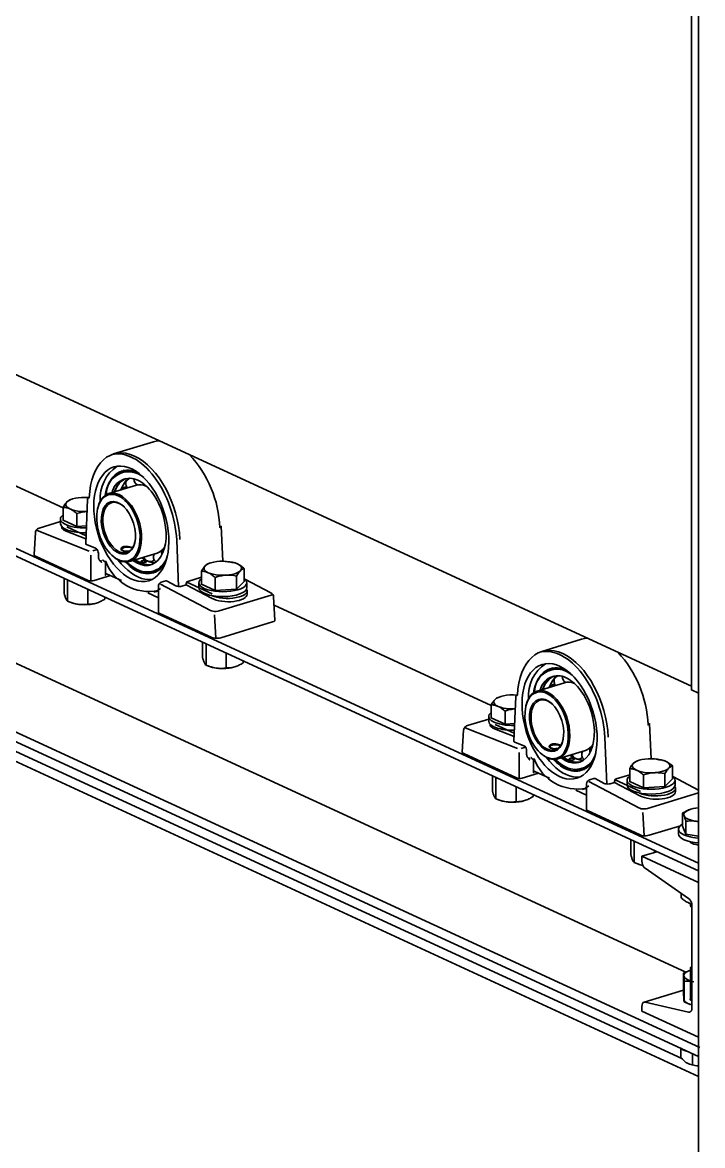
# Model space of a CAD drawing. Header units: millimetres. Extents: x -8400 to 8400, y -5940 to 5940.
# Drawn here: x 5157.3 to 5431.5, y 1536 to 1988.8 of the extents above; entities that cross this region are included whole.
import ezdxf

# ---------------------------------------------------------------- set-up
doc = ezdxf.new("R2010")
doc.units = ezdxf.units.MM
doc.layers.add('粗实线层', color=7, linetype='Continuous', lineweight=35)

msp = doc.modelspace()

# ---------------------------------------------------------------- linework, layer by layer
at = {"layer": '粗实线层', "linetype": 'Continuous', "lineweight": 35}
for points in [[(5481.115, 329.006), (5466.77, 335.623), (5466.247, 335.804), (5465.61, 335.924), (5464.909, 335.972), (5464.2, 335.944), (5463.541, 335.844), (5434.383, 329.462), (5433.724, 329.362), (5433.015, 329.334), (5432.314, 329.382), (5431.677, 329.501), (5431.154, 329.683), (5429.862, 330.279), (5429.862, 3911.461), (3411.605, 4842.468), (3411.605, 4840.57), (3411.713, 4839.838), (3412.025, 4839.252), (3412.506, 4838.877), (5429.848, 3908.291)], [(5429.862, 1647.928), (5429.862, 1649.826), (3411.605, 2580.833), (3427.906, 2585.814)], [(3411.605, 2580.833), (3411.605, 2578.936), (3411.713, 2578.203), (3412.025, 2577.617), (3412.506, 2577.242), (5429.848, 1646.656)], [(3415.693, 2508.759), (3413.26, 2507.561), (3412.732, 2507.206), (3412.27, 2506.703), (3411.911, 2506.092), (3411.683, 2505.421), (3411.605, 2504.743), (3411.605, 2502.846), (5429.862, 1571.839), (5429.862, 1573.736)], [(3412.133, 2506.502), (5430.389, 1575.495)], [(4451.743, 2054.766), (5424.763, 1605.918)], [(5429.862, 1992.782), (5428.938, 1993.209), (5426.98, 1992.61), (5426.98, 1719.655), (5429.862, 1718.325)], [(4966.859, 1933.407), (5426.971, 1721.16)], [(5173.692, 1793.017), (5086.119, 1833.414)], [(5210.094, 1819.682), (5194.04, 1814.777)], [(5212.476, 1820.105), (5211.267, 1819.964), (5210.094, 1819.682)], [(5198.377, 1808.203), (5196.375, 1807.087)], [(5203.247, 1802.194), (5192.143, 1798.801)], [(5194.329, 1799.468), (5194.916, 1800.86), (5195.625, 1802.09), (5196.448, 1803.142), (5197.373, 1804.005), (5198.389, 1804.666)], [(5194.429, 1799.498), (5194.967, 1800.762), (5195.607, 1801.891), (5196.342, 1802.872), (5197.164, 1803.697), (5198.065, 1804.357), (5199.037, 1804.844)], [(5200.424, 1804.989), (5199.395, 1804.137), (5198.481, 1803.061), (5197.695, 1801.776), (5197.05, 1800.299)], [(5199.267, 1804.173), (5198.389, 1803.01), (5197.647, 1801.706), (5197.108, 1800.457)], [(5207.21, 1801.867), (5206.182, 1802.219), (5205.169, 1802.392), (5204.187, 1802.383), (5203.246, 1802.193)], [(5176.942, 1796.426), (5176.446, 1796.237), (5176.049, 1796.05), (5175.854, 1795.93), (5175.658, 1795.79), (5175.461, 1795.629), (5175.262, 1795.444), (5175.213, 1795.395), (5175.163, 1795.344), (5175.138, 1795.317), (5175.113, 1795.291), (5175.089, 1795.265), (5175.064, 1795.238), (5174.965, 1795.126), (5174.866, 1795.01), (5174.67, 1794.764), (5174.475, 1794.499), (5174.088, 1793.92), (5173.706, 1793.283)], [(5179.225, 1785.515), (5173.706, 1788.061), (5173.706, 1793.283), (5174.044, 1793.264), (5174.385, 1793.23), (5174.472, 1793.219), (5174.557, 1793.206), (5174.644, 1793.193), (5174.73, 1793.179), (5174.902, 1793.147), (5175.075, 1793.111), (5175.421, 1793.023), (5175.768, 1792.916), (5176.116, 1792.788), (5176.465, 1792.637), (5176.816, 1792.465), (5177.168, 1792.27), (5177.212, 1792.244), (5177.256, 1792.218), (5177.299, 1792.191), (5177.343, 1792.164), (5177.431, 1792.11), (5177.518, 1792.054), (5177.692, 1791.94), (5177.866, 1791.821), (5178.21, 1791.571), (5178.551, 1791.306), (5178.889, 1791.028), (5179.225, 1790.737)], [(5183.542, 1791.625), (5182.225, 1791.589), (5180.912, 1791.64), (5179.642, 1791.775), (5178.454, 1791.991), (5177.385, 1792.282), (5176.465, 1792.637), (5175.724, 1793.047), (5175.185, 1793.499), (5174.862, 1793.98), (5174.767, 1794.474), (5174.902, 1794.967), (5175.262, 1795.444), (5175.838, 1795.89), (5176.612, 1796.292), (5177.559, 1796.637), (5178.651, 1796.915), (5179.856, 1797.117), (5181.136, 1797.239), (5182.694, 1797.272), (5184.236, 1797.184)], [(5184.234, 1797.132), (5183.782, 1796.909), (5183.613, 1796.618), (5182.829, 1778.592), (5182.922, 1778.395), (5183.21, 1778.226), (5186.828, 1776.796), (5187.168, 1776.581), (5187.477, 1776.225), (5187.725, 1775.764), (5187.884, 1775.246), (5187.939, 1774.725), (5187.939, 1773.34), (5187.94, 1773.24), (5187.947, 1773.141), (5187.956, 1773.045), (5187.969, 1772.951), (5187.987, 1772.858), (5188.007, 1772.767), (5188.018, 1772.722), (5188.03, 1772.678), (5188.043, 1772.634), (5188.057, 1772.59), (5188.119, 1772.422), (5188.191, 1772.264), (5188.272, 1772.114), (5188.361, 1771.973), (5188.407, 1771.904), (5188.456, 1771.838), (5188.507, 1771.773), (5188.559, 1771.71), (5188.666, 1771.588), (5188.777, 1771.471), (5188.891, 1771.359), (5189.007, 1771.25), (5189.066, 1771.196), (5189.125, 1771.143), (5189.155, 1771.116), (5189.184, 1771.09), (5189.199, 1771.077), (5189.214, 1771.064), (5189.229, 1771.05), (5189.244, 1771.037)], [(5198.439, 1793.384), (5197.395, 1794.246), (5196.322, 1794.869)], [(5172.662, 1788.583), (5172.662, 1786.633)], [(5183.141, 1785.752), (5179.225, 1785.515), (5179.225, 1790.737), (5180.288, 1791.061), (5181.361, 1791.324), (5181.902, 1791.43), (5182.445, 1791.515), (5183.395, 1791.615)], [(5187.654, 1792.83), (5187.583, 1792.504)], [(5172.663, 1787.511), (5164.042, 1784.877), (5163.709, 1784.756), (5163.405, 1784.584), (5163.109, 1784.344), (5162.856, 1784.049), (5162.693, 1783.77), (5162.595, 1783.467), (5162.578, 1783.327), (5162.578, 1783.183)], [(5162.914, 1784.128), (5163.211, 1783.98), (5184.261, 1775.661)], [(5182.912, 1780.504), (5175.007, 1783.629), (5174.373, 1783.92), (5173.867, 1784.242), (5173.498, 1784.587), (5173.274, 1784.951), (5173.199, 1785.326), (5173.199, 1785.44)], [(5182.969, 1781.801), (5175.242, 1785.365)], [(5423.08, 1570.984), (4966.855, 1781.437)], [(5192.779, 1765.755), (5186.177, 1763.737), (5185.596, 1763.622), (5184.942, 1763.599), (5184.315, 1763.672), (5183.809, 1763.829), (5162.571, 1773.626), (5162.251, 1773.815), (5162.057, 1774.027), (5162.001, 1774.25), (5162.546, 1783.145)], [(5220.279, 1761.338), (5219.495, 1780.093)], [(5429.856, 1563.854), (4966.859, 1777.432)], [(5185.72, 1775.679), (5187.482, 1776.218)], [(5201.598, 1776.941), (5201.543, 1776.967), (5201.463, 1777.003), (5201.378, 1777.039), (5201.289, 1777.075), (5201.195, 1777.11), (5201.146, 1777.128), (5201.096, 1777.145), (5201.046, 1777.162), (5200.995, 1777.179), (5200.891, 1777.212), (5200.784, 1777.245), (5200.674, 1777.276), (5200.561, 1777.306), (5200.532, 1777.313), (5200.503, 1777.321), (5200.474, 1777.328), (5200.444, 1777.335), (5200.386, 1777.349), (5200.327, 1777.362), (5200.208, 1777.388), (5200.088, 1777.412), (5199.967, 1777.433), (5199.845, 1777.453), (5199.783, 1777.462), (5199.721, 1777.471), (5199.659, 1777.479), (5199.597, 1777.486), (5199.473, 1777.499), (5199.351, 1777.509), (5199.228, 1777.516), (5199.107, 1777.52), (5198.986, 1777.522), (5198.866, 1777.52), (5198.807, 1777.518), (5198.747, 1777.515), (5198.689, 1777.512), (5198.631, 1777.507), (5198.518, 1777.496), (5198.407, 1777.481), (5198.299, 1777.463), (5198.194, 1777.442), (5198.143, 1777.43), (5198.092, 1777.418), (5198.067, 1777.411), (5198.042, 1777.404), (5198.017, 1777.397), (5197.993, 1777.39), (5197.898, 1777.359), (5197.808, 1777.325), (5197.722, 1777.288), (5197.641, 1777.248), (5197.564, 1777.205), (5197.492, 1777.16), (5197.425, 1777.112), (5197.363, 1777.062), (5197.307, 1777.01), (5197.257, 1776.956), (5197.212, 1776.901), (5197.173, 1776.845), (5197.164, 1776.83), (5197.155, 1776.816), (5197.147, 1776.801), (5197.139, 1776.786), (5197.124, 1776.757), (5197.112, 1776.727), (5197.09, 1776.668), (5197.074, 1776.608), (5197.065, 1776.548), (5197.061, 1776.489), (5197.061, 1776.459), (5197.063, 1776.428), (5197.066, 1776.399), (5197.071, 1776.369), (5197.086, 1776.31), (5197.106, 1776.252), (5197.133, 1776.196), (5197.165, 1776.141), (5197.203, 1776.088), (5197.247, 1776.036), (5197.271, 1776.011), (5197.297, 1775.986), (5197.324, 1775.961), (5197.353, 1775.938), (5197.413, 1775.892), (5197.479, 1775.849), (5197.551, 1775.809), (5197.627, 1775.771), (5197.709, 1775.736), (5197.794, 1775.704), (5197.883, 1775.675), (5197.976, 1775.65), (5198.074, 1775.627), (5198.175, 1775.607), (5198.201, 1775.603), (5198.227, 1775.598), (5198.254, 1775.594), (5198.28, 1775.59), (5198.334, 1775.583), (5198.389, 1775.576), (5198.499, 1775.566), (5198.611, 1775.558), (5198.726, 1775.553), (5198.843, 1775.551), (5198.903, 1775.551), (5198.963, 1775.551), (5199.023, 1775.553), (5199.084, 1775.554), (5199.206, 1775.56), (5199.328, 1775.568), (5199.45, 1775.578), (5199.573, 1775.591), (5199.696, 1775.605), (5199.82, 1775.622), (5199.851, 1775.626), (5199.882, 1775.631), (5199.913, 1775.635), (5199.944, 1775.64), (5200.005, 1775.65), (5200.066, 1775.66), (5200.255, 1775.694)], [(5197.585, 1776.702), (5197.277, 1776.441), (5197.115, 1776.254), (5197.061, 1776.057)], [(5201.563, 1776.72), (5201.436, 1776.807), (5201.282, 1776.888), (5200.799, 1777.053), (5200.208, 1777.157), (5199.562, 1777.19), (5198.917, 1777.151), (5198.332, 1777.043), (5197.859, 1776.874), (5197.539, 1776.66), (5197.402, 1776.421), (5197.458, 1776.176), (5197.705, 1775.95), (5198.118, 1775.76), (5198.663, 1775.625), (5199.289, 1775.556)], [(5200.502, 1771.441), (5211.606, 1774.834), (5212.492, 1775.202), (5213.311, 1775.744), (5214.054, 1776.453), (5214.71, 1777.319)], [(5184.872, 1763.602), (5184.872, 1774.052)], [(5188.517, 1771.76), (5188.901, 1771.747), (5189.299, 1771.508)], [(5190.745, 1771.391), (5190.745, 1765.913), (5190.816, 1766.27), (5191.01, 1766.466), (5191.276, 1766.448), (5197.219, 1763.706)], [(5193.201, 1774.114), (5193.443, 1773.883)], [(5209.496, 1764.19), (5208.125, 1764.12), (5206.714, 1764.264), (5205.277, 1764.621), (5203.827, 1765.187), (5202.453, 1765.913), (5201.09, 1766.816), (5199.75, 1767.889), (5198.444, 1769.123), (5197.182, 1770.509), (5195.975, 1772.034)], [(5208.961, 1770.068), (5207.748, 1770.049), (5206.499, 1770.247), (5205.228, 1770.66), (5203.953, 1771.283), (5202.689, 1772.109)], [(5209.596, 1770.282), (5208.518, 1770.144), (5207.402, 1770.187), (5206.26, 1770.412), (5205.102, 1770.814), (5203.942, 1771.392), (5202.79, 1772.139)], [(5205.41, 1772.94), (5206.77, 1772.077), (5208.14, 1771.45), (5209.499, 1771.069), (5210.828, 1770.938)], [(5205.543, 1772.781), (5206.522, 1772.206), (5208.25, 1771.38), (5210.004, 1770.835)], [(5232.213, 1770.512), (5231.817, 1770.325), (5231.621, 1770.205), (5231.425, 1770.065), (5231.228, 1769.903), (5231.03, 1769.719), (5230.98, 1769.669), (5230.931, 1769.618), (5230.906, 1769.592), (5230.881, 1769.566), (5230.856, 1769.539), (5230.831, 1769.512), (5230.732, 1769.401), (5230.634, 1769.285), (5230.437, 1769.039), (5230.243, 1768.774), (5229.856, 1768.195), (5229.473, 1767.558), (5229.473, 1762.336), (5234.993, 1759.79), (5243.626, 1760.311), (5246.74, 1763.379), (5246.74, 1768.601), (5246.357, 1768.484), (5245.97, 1768.301), (5245.775, 1768.181), (5245.579, 1768.041), (5245.48, 1767.963), (5245.381, 1767.879), (5245.357, 1767.857), (5245.332, 1767.835), (5245.307, 1767.812), (5245.282, 1767.789), (5245.233, 1767.742), (5245.182, 1767.694), (5244.607, 1767.248), (5243.834, 1766.847), (5242.887, 1766.502), (5241.794, 1766.223), (5240.589, 1766.021), (5239.309, 1765.9), (5237.993, 1765.864), (5236.679, 1765.915), (5235.41, 1766.05), (5234.222, 1766.266), (5233.152, 1766.556), (5232.233, 1766.912), (5231.492, 1767.322), (5230.952, 1767.774), (5230.629, 1768.255), (5230.534, 1768.749), (5230.669, 1769.242), (5231.03, 1769.719), (5231.606, 1770.165), (5232.379, 1770.566), (5233.326, 1770.912), (5234.419, 1771.19), (5235.624, 1771.392), (5236.904, 1771.514), (5238.22, 1771.549), (5239.533, 1771.498), (5240.803, 1771.363), (5241.991, 1771.147), (5243.06, 1770.857), (5243.98, 1770.501), (5244.721, 1770.091), (5245.26, 1769.639), (5245.583, 1769.158), (5245.678, 1768.664), (5245.544, 1768.171), (5245.182, 1767.694), (5244.984, 1767.488), (5244.787, 1767.261), (5244.591, 1767.015), (5244.397, 1766.751), (5244.009, 1766.171), (5243.626, 1765.534)], [(5232.71, 1770.701), (5232.213, 1770.512)], [(5236.904, 1771.514), (5237.454, 1771.536), (5238, 1771.536), (5238.543, 1771.516), (5239.084, 1771.476), (5240.157, 1771.343), (5241.22, 1771.147), (5241.558, 1771.128), (5241.9, 1771.094), (5241.986, 1771.082), (5242.072, 1771.07), (5242.158, 1771.057), (5242.244, 1771.043), (5242.417, 1771.011), (5242.59, 1770.975), (5242.936, 1770.887), (5243.282, 1770.78), (5243.631, 1770.651), (5243.98, 1770.501), (5244.33, 1770.329), (5244.682, 1770.134), (5244.726, 1770.108), (5244.77, 1770.081), (5244.814, 1770.055), (5244.858, 1770.028), (5244.945, 1769.974), (5245.033, 1769.918), (5245.207, 1769.804), (5245.381, 1769.685), (5245.725, 1769.435), (5246.066, 1769.17), (5246.404, 1768.892), (5246.74, 1768.601)], [(5243.527, 1770.692), (5243.503, 1770.701)], [(5208.677, 1766.969), (5211.214, 1767.169)], [(5229.473, 1767.558), (5229.811, 1767.539), (5230.153, 1767.504), (5230.239, 1767.493), (5230.325, 1767.481), (5230.411, 1767.468), (5230.498, 1767.454), (5230.67, 1767.422), (5230.843, 1767.385), (5231.188, 1767.298), (5231.536, 1767.191), (5231.883, 1767.062), (5232.233, 1766.912), (5232.584, 1766.739), (5232.935, 1766.545), (5232.979, 1766.519), (5233.023, 1766.492), (5233.067, 1766.466), (5233.111, 1766.439), (5233.199, 1766.385), (5233.286, 1766.329), (5233.46, 1766.214), (5233.633, 1766.096), (5233.978, 1765.846), (5234.318, 1765.581), (5234.657, 1765.303), (5234.993, 1765.012)], [(5174.168, 1764.6), (5174.168, 1758.638), (5174.339, 1757.978), (5174.511, 1757.378), (5174.598, 1757.102), (5174.686, 1756.845), (5174.774, 1756.608), (5174.862, 1756.39), (5174.884, 1756.339), (5174.906, 1756.29), (5174.917, 1756.265), (5174.929, 1756.241), (5174.94, 1756.218), (5174.951, 1756.195), (5174.995, 1756.105), (5175.039, 1756.021), (5175.126, 1755.87), (5175.213, 1755.74), (5175.386, 1755.535), (5175.557, 1755.397)], [(5175.557, 1763.657), (5175.468, 1764.006)], [(5176.085, 1763.725), (5175.557, 1763.657), (5175.557, 1755.397), (5176.563, 1754.993), (5177.578, 1754.649), (5178.09, 1754.504), (5178.605, 1754.377), (5179.122, 1754.271), (5179.642, 1754.185), (5180.912, 1754.05), (5182.225, 1753.999), (5183.542, 1754.035), (5184.821, 1754.156), (5186.026, 1754.359), (5187.119, 1754.637)], [(5212.98, 1762.351), (5233.101, 1751.74), (5233.583, 1751.542), (5234.163, 1751.399), (5234.803, 1751.32), (5235.46, 1751.309), (5236.09, 1751.368), (5236.65, 1751.492), (5257.533, 1757.873), (5257.904, 1758.014), (5258.19, 1758.185)], [(5223.375, 1761.992), (5223.358, 1762.39), (5223.429, 1762.814), (5223.656, 1763.178), (5223.977, 1763.385), (5229.473, 1765.064)], [(5223.568, 1763.073), (5233.829, 1758.34)], [(5228.43, 1762.858), (5228.43, 1760.908)], [(5234.993, 1759.79), (5234.993, 1765.012), (5236.056, 1765.336), (5237.129, 1765.599), (5237.669, 1765.704), (5238.213, 1765.79), (5238.759, 1765.855), (5239.309, 1765.9), (5239.447, 1765.907), (5239.585, 1765.914), (5239.654, 1765.916), (5239.722, 1765.918), (5239.791, 1765.92), (5239.859, 1765.922), (5240.134, 1765.925), (5240.408, 1765.923), (5240.952, 1765.902), (5241.493, 1765.862), (5242.564, 1765.729), (5243.626, 1765.534), (5243.626, 1760.311)], [(5258.53, 1757.127), (5258.539, 1757.22), (5258.541, 1757.312), (5258.483, 1757.627), (5258.352, 1757.926), (5258.203, 1758.166), (5258.027, 1758.381), (5257.825, 1758.565), (5257.602, 1758.722), (5257.535, 1758.762), (5257.466, 1758.799), (5246.906, 1764.369)], [(5247.783, 1760.908), (5247.783, 1762.858)], [(5183.728, 1760.19), (5183.728, 1754.228), (5182.723, 1754.112), (5181.709, 1754.059), (5181.197, 1754.059), (5180.682, 1754.08), (5180.423, 1754.098), (5180.163, 1754.122), (5180.098, 1754.128), (5180.033, 1754.135), (5179.968, 1754.143), (5179.903, 1754.151), (5179.772, 1754.167), (5179.642, 1754.185), (5178.197, 1754.462), (5176.942, 1754.847), (5176.403, 1755.053)], [(5190.51, 1757.061), (5190.51, 1756.3), (5190.094, 1756.036), (5189.674, 1755.784), (5189.569, 1755.724), (5189.463, 1755.664), (5189.358, 1755.605), (5189.251, 1755.547), (5189.04, 1755.435), (5188.828, 1755.327), (5188.402, 1755.124), (5187.976, 1754.942), (5187.548, 1754.779), (5187.119, 1754.637), (5186.688, 1754.516), (5186.256, 1754.417), (5186.202, 1754.406), (5186.148, 1754.395), (5186.094, 1754.385), (5186.04, 1754.375), (5185.932, 1754.356), (5185.825, 1754.339), (5185.611, 1754.308), (5185.398, 1754.281), (5184.975, 1754.243), (5184.556, 1754.223), (5184.14, 1754.218), (5183.728, 1754.228)], [(5212.112, 1756.837), (5207.824, 1758.815)], [(5210.344, 1759.076), (5211.729, 1759.73), (5213.029, 1760.599)], [(5211.004, 1759.253), (5212.112, 1759.591)], [(5247.899, 1758.3), (5247.899, 1759.577)], [(5187.735, 1754.847), (5187.768, 1754.86)], [(5346.316, 1713.387), (5258.743, 1753.784)], [(5235.305, 1740.461), (5234.76, 1749.862)], [(5229.935, 1738.874), (5229.935, 1732.912), (5230.106, 1732.253), (5230.279, 1731.652), (5230.366, 1731.377), (5230.454, 1731.12), (5230.542, 1730.882), (5230.629, 1730.665), (5230.652, 1730.614), (5230.674, 1730.564), (5230.685, 1730.54), (5230.696, 1730.516), (5230.707, 1730.493), (5230.718, 1730.469), (5230.762, 1730.38), (5230.806, 1730.296), (5230.894, 1730.145), (5230.981, 1730.015), (5231.154, 1729.81), (5231.324, 1729.671)], [(5382.708, 1740.057), (5366.654, 1735.151)], [(5385.09, 1740.479), (5383.881, 1740.339), (5382.708, 1740.057)], [(5231.324, 1737.932), (5231.236, 1738.281)], [(5231.852, 1738), (5231.324, 1737.932), (5231.324, 1729.671), (5232.331, 1729.267), (5233.346, 1728.924), (5233.858, 1728.778), (5234.372, 1728.652), (5234.889, 1728.545), (5235.41, 1728.46), (5236.679, 1728.324), (5237.993, 1728.274), (5239.309, 1728.31), (5240.589, 1728.431), (5241.794, 1728.634), (5242.887, 1728.912)], [(5239.496, 1734.464), (5239.496, 1728.503), (5238.491, 1728.387), (5237.476, 1728.334), (5236.964, 1728.334), (5236.449, 1728.355), (5236.191, 1728.373), (5235.931, 1728.396), (5235.866, 1728.403), (5235.8, 1728.41), (5235.735, 1728.418), (5235.67, 1728.425), (5235.54, 1728.442), (5235.41, 1728.46), (5233.965, 1728.737), (5232.71, 1729.122), (5232.171, 1729.328)], [(5246.277, 1731.336), (5246.277, 1730.575), (5245.862, 1730.311), (5245.442, 1730.059), (5245.336, 1729.999), (5245.23, 1729.939), (5245.125, 1729.88), (5245.019, 1729.822), (5244.807, 1729.71), (5244.595, 1729.601), (5244.17, 1729.399), (5243.743, 1729.216), (5243.316, 1729.053), (5242.887, 1728.912), (5242.456, 1728.791), (5242.023, 1728.692), (5241.969, 1728.681), (5241.915, 1728.67), (5241.862, 1728.66), (5241.807, 1728.65), (5241.7, 1728.631), (5241.593, 1728.613), (5241.378, 1728.582), (5241.166, 1728.556), (5240.743, 1728.518), (5240.324, 1728.498), (5239.908, 1728.493), (5239.496, 1728.503)], [(5243.503, 1729.122), (5243.536, 1729.135)], [(5367.043, 1719.873), (5367.581, 1721.136), (5368.221, 1722.265), (5368.956, 1723.247), (5369.778, 1724.071), (5370.679, 1724.731), (5371.651, 1725.219)], [(5370.992, 1728.577), (5368.989, 1727.461)], [(5373.038, 1725.363), (5372.008, 1724.511), (5371.095, 1723.435), (5370.309, 1722.15), (5369.664, 1720.674)], [(5375.861, 1722.568), (5364.756, 1719.175)], [(5366.943, 1719.843), (5367.53, 1721.234), (5368.239, 1722.464), (5369.061, 1723.517), (5369.986, 1724.379), (5371.003, 1725.041)], [(5371.881, 1724.548), (5371.003, 1723.385), (5370.261, 1722.08), (5369.721, 1720.831)], [(5379.824, 1722.242), (5378.796, 1722.594), (5377.783, 1722.766), (5376.801, 1722.757), (5375.86, 1722.568)], [(5349.557, 1716.8), (5349.06, 1716.611), (5348.663, 1716.424), (5348.468, 1716.305), (5348.272, 1716.165), (5348.075, 1716.003), (5347.876, 1715.818), (5347.827, 1715.769), (5347.777, 1715.718), (5347.752, 1715.692), (5347.727, 1715.666), (5347.703, 1715.639), (5347.678, 1715.612), (5347.579, 1715.501), (5347.48, 1715.385), (5347.284, 1715.138), (5347.089, 1714.873), (5346.703, 1714.294), (5346.32, 1713.658)], [(5356.156, 1711.999), (5354.839, 1711.963), (5353.526, 1712.014), (5352.256, 1712.15), (5351.068, 1712.365), (5349.999, 1712.656), (5349.079, 1713.012), (5348.338, 1713.422), (5347.798, 1713.874), (5347.476, 1714.354), (5347.381, 1714.849), (5347.516, 1715.342), (5347.876, 1715.818), (5348.452, 1716.265), (5349.225, 1716.666), (5350.173, 1717.011), (5351.265, 1717.289), (5352.47, 1717.492), (5353.75, 1717.613), (5355.308, 1717.646), (5356.85, 1717.558)], [(5356.848, 1717.506), (5356.396, 1717.283), (5356.227, 1716.993), (5355.443, 1698.966)], [(5355.755, 1706.126), (5351.839, 1705.889), (5346.32, 1708.436), (5346.32, 1713.658), (5346.658, 1713.638), (5347, 1713.604), (5347.086, 1713.593), (5347.172, 1713.581), (5347.257, 1713.568), (5347.344, 1713.553), (5347.516, 1713.521), (5347.689, 1713.485), (5348.035, 1713.398), (5348.382, 1713.29), (5348.73, 1713.162), (5349.079, 1713.012), (5349.43, 1712.839), (5349.782, 1712.644), (5349.825, 1712.618), (5349.869, 1712.592), (5349.913, 1712.566), (5349.957, 1712.539), (5350.045, 1712.484), (5350.133, 1712.429), (5350.306, 1712.314), (5350.48, 1712.195), (5350.824, 1711.945), (5351.165, 1711.681), (5351.503, 1711.402), (5351.839, 1711.112), (5351.839, 1705.889)], [(5351.839, 1711.112), (5352.903, 1711.436), (5353.975, 1711.699), (5354.516, 1711.804), (5355.059, 1711.89), (5356.009, 1711.99)], [(5360.268, 1713.205), (5360.196, 1712.878)], [(5371.053, 1713.758), (5370.009, 1714.621), (5368.936, 1715.243)], [(5345.277, 1707.885), (5336.657, 1705.252), (5336.323, 1705.13), (5336.019, 1704.959), (5335.723, 1704.719), (5335.47, 1704.423), (5335.307, 1704.144), (5335.209, 1703.841), (5335.193, 1703.701), (5335.192, 1703.557)], [(5345.277, 1708.957), (5345.277, 1707.007)], [(5365.393, 1686.129), (5358.791, 1684.112), (5358.21, 1683.997), (5357.557, 1683.974), (5356.929, 1684.046), (5356.423, 1684.203), (5335.184, 1694), (5334.864, 1694.19), (5334.671, 1694.401), (5334.615, 1694.624), (5335.16, 1703.52)], [(5356.875, 1696.036), (5335.825, 1704.355), (5335.528, 1704.502)], [(5355.526, 1700.879), (5347.621, 1704.003), (5346.987, 1704.295), (5346.481, 1704.616), (5346.112, 1704.962), (5345.888, 1705.326), (5345.813, 1705.7), (5345.813, 1705.814)], [(5355.583, 1702.176), (5347.856, 1705.74)], [(5355.443, 1698.966), (5355.537, 1698.769), (5355.824, 1698.6), (5359.442, 1697.17), (5359.782, 1696.955), (5360.091, 1696.599), (5360.338, 1696.138), (5360.498, 1695.621), (5360.553, 1695.1), (5360.553, 1693.714), (5360.555, 1693.614), (5360.56, 1693.516), (5360.57, 1693.419), (5360.584, 1693.325), (5360.6, 1693.232), (5360.621, 1693.141), (5360.632, 1693.097), (5360.644, 1693.052), (5360.657, 1693.008), (5360.671, 1692.965), (5360.733, 1692.797), (5360.805, 1692.638), (5360.885, 1692.489), (5360.974, 1692.347), (5361.022, 1692.279), (5361.071, 1692.212), (5361.121, 1692.147), (5361.173, 1692.084), (5361.28, 1691.962), (5361.391, 1691.846), (5361.505, 1691.733), (5361.621, 1691.624), (5361.68, 1691.571), (5361.739, 1691.517), (5361.769, 1691.491), (5361.798, 1691.464), (5361.813, 1691.451), (5361.828, 1691.438), (5361.843, 1691.425), (5361.858, 1691.411)], [(5392.893, 1681.713), (5392.109, 1700.467)], [(5357.485, 1683.977), (5357.485, 1694.426)], [(5358.334, 1696.054), (5360.096, 1696.592)], [(5365.816, 1694.488), (5366.057, 1694.257)], [(5374.212, 1697.316), (5374.157, 1697.342), (5374.077, 1697.378), (5373.992, 1697.413), (5373.902, 1697.449), (5373.808, 1697.484), (5373.76, 1697.502), (5373.71, 1697.519), (5373.66, 1697.537), (5373.609, 1697.554), (5373.505, 1697.587), (5373.398, 1697.619), (5373.287, 1697.65), (5373.174, 1697.68), (5373.145, 1697.688), (5373.116, 1697.695), (5373.088, 1697.702), (5373.058, 1697.709), (5373, 1697.723), (5372.941, 1697.737), (5372.822, 1697.762), (5372.702, 1697.786), (5372.581, 1697.808), (5372.459, 1697.827), (5372.397, 1697.837), (5372.335, 1697.845), (5372.273, 1697.853), (5372.211, 1697.86), (5372.087, 1697.873), (5371.964, 1697.883), (5371.842, 1697.89), (5371.721, 1697.895), (5371.6, 1697.896), (5371.48, 1697.895), (5371.421, 1697.892), (5371.362, 1697.89), (5371.303, 1697.886), (5371.245, 1697.881), (5371.132, 1697.87), (5371.022, 1697.856), (5370.914, 1697.838), (5370.808, 1697.817), (5370.757, 1697.805), (5370.706, 1697.792), (5370.681, 1697.785), (5370.656, 1697.779), (5370.631, 1697.771), (5370.607, 1697.764), (5370.512, 1697.733), (5370.422, 1697.699), (5370.337, 1697.662), (5370.255, 1697.622), (5370.178, 1697.58), (5370.106, 1697.534), (5370.039, 1697.486), (5369.977, 1697.436), (5369.921, 1697.384), (5369.871, 1697.331), (5369.826, 1697.276), (5369.787, 1697.219), (5369.778, 1697.204), (5369.769, 1697.19), (5369.761, 1697.175), (5369.753, 1697.161), (5369.738, 1697.131), (5369.725, 1697.102), (5369.704, 1697.042), (5369.688, 1696.983), (5369.679, 1696.923), (5369.675, 1696.863), (5369.675, 1696.833), (5369.677, 1696.803), (5369.681, 1696.773), (5369.686, 1696.743), (5369.7, 1696.684), (5369.72, 1696.627), (5369.747, 1696.57), (5369.779, 1696.516), (5369.817, 1696.462), (5369.861, 1696.41), (5369.886, 1696.385), (5369.911, 1696.36), (5369.939, 1696.336), (5369.967, 1696.312), (5370.028, 1696.267), (5370.093, 1696.224), (5370.164, 1696.183), (5370.241, 1696.146), (5370.323, 1696.111), (5370.408, 1696.079), (5370.497, 1696.05), (5370.591, 1696.024), (5370.688, 1696.001), (5370.789, 1695.981), (5370.815, 1695.977), (5370.841, 1695.972), (5370.868, 1695.969), (5370.895, 1695.964), (5370.948, 1695.957), (5371.003, 1695.951), (5371.113, 1695.94), (5371.225, 1695.932), (5371.341, 1695.927), (5371.457, 1695.925), (5371.516, 1695.925), (5371.577, 1695.925), (5371.637, 1695.927), (5371.698, 1695.929), (5371.82, 1695.934), (5371.942, 1695.942), (5372.064, 1695.953), (5372.187, 1695.965), (5372.311, 1695.98), (5372.434, 1695.996), (5372.465, 1696.001), (5372.496, 1696.005), (5372.527, 1696.009), (5372.558, 1696.014), (5372.619, 1696.024), (5372.68, 1696.034), (5372.869, 1696.068)], [(5370.199, 1697.076), (5369.891, 1696.816), (5369.729, 1696.628), (5369.675, 1696.432)], [(5374.177, 1697.094), (5374.05, 1697.181), (5373.896, 1697.262), (5373.413, 1697.427), (5372.822, 1697.531), (5372.175, 1697.565), (5371.531, 1697.526), (5370.946, 1697.417), (5370.473, 1697.248), (5370.153, 1697.035), (5370.016, 1696.795), (5370.073, 1696.551), (5370.319, 1696.324), (5370.732, 1696.134), (5371.277, 1695.999), (5371.903, 1695.93)], [(5373.115, 1691.815), (5384.22, 1695.208), (5385.106, 1695.576), (5385.925, 1696.118), (5386.668, 1696.827), (5387.324, 1697.693)], [(5361.131, 1692.135), (5361.515, 1692.122), (5361.913, 1691.882)], [(5363.359, 1691.765), (5363.359, 1686.287), (5363.43, 1686.645), (5363.624, 1686.84), (5363.89, 1686.822), (5369.834, 1684.081)], [(5382.11, 1684.564), (5380.739, 1684.494), (5379.328, 1684.638), (5377.891, 1684.995), (5376.441, 1685.562), (5375.067, 1686.287), (5373.704, 1687.19), (5372.365, 1688.264), (5371.058, 1689.498), (5369.796, 1690.883), (5368.589, 1692.408)], [(5381.575, 1690.443), (5380.362, 1690.423), (5379.112, 1690.621), (5377.842, 1691.034), (5376.567, 1691.657), (5375.303, 1692.483)], [(5382.21, 1690.657), (5381.132, 1690.518), (5380.017, 1690.562), (5378.874, 1690.786), (5377.716, 1691.189), (5376.556, 1691.767), (5375.403, 1692.513)], [(5378.024, 1693.314), (5379.385, 1692.451), (5380.754, 1691.824), (5382.113, 1691.443), (5383.442, 1691.313)], [(5378.157, 1693.155), (5379.136, 1692.58), (5380.974, 1691.711), (5382.844, 1691.164)], [(5405.324, 1691.076), (5404.827, 1690.886), (5404.43, 1690.699), (5404.236, 1690.58), (5404.039, 1690.439), (5403.842, 1690.278), (5403.644, 1690.093), (5403.595, 1690.044), (5403.545, 1689.993), (5403.52, 1689.967), (5403.495, 1689.94), (5403.47, 1689.914), (5403.445, 1689.887), (5403.346, 1689.776), (5403.248, 1689.659), (5403.052, 1689.413), (5402.857, 1689.148), (5402.47, 1688.569), (5402.087, 1687.933)], [(5409.517, 1691.888), (5410.067, 1691.91), (5410.614, 1691.911), (5411.158, 1691.89), (5411.698, 1691.851), (5412.771, 1691.717), (5413.834, 1691.522), (5414.173, 1691.502), (5414.514, 1691.468), (5414.6, 1691.457), (5414.686, 1691.445), (5414.772, 1691.431), (5414.858, 1691.417), (5415.031, 1691.385), (5415.203, 1691.349), (5415.55, 1691.262), (5415.896, 1691.154), (5416.245, 1691.026), (5416.594, 1690.875), (5416.944, 1690.703), (5417.296, 1690.508), (5417.34, 1690.482), (5417.384, 1690.456), (5417.428, 1690.429), (5417.472, 1690.403), (5417.56, 1690.348), (5417.647, 1690.292), (5417.821, 1690.178), (5417.995, 1690.059), (5418.338, 1689.809), (5418.68, 1689.544), (5419.018, 1689.266), (5419.354, 1688.975)], [(5416.141, 1691.066), (5416.117, 1691.076)], [(5416.24, 1685.908), (5416.624, 1686.546), (5417.011, 1687.125), (5417.205, 1687.389), (5417.401, 1687.636), (5417.598, 1687.862), (5417.797, 1688.069), (5417.846, 1688.117), (5417.896, 1688.164), (5417.921, 1688.186), (5417.946, 1688.209), (5417.971, 1688.231), (5417.995, 1688.253), (5418.094, 1688.337), (5418.193, 1688.415), (5418.389, 1688.555), (5418.584, 1688.675), (5418.971, 1688.858), (5419.354, 1688.975), (5419.354, 1683.753), (5416.24, 1680.686)], [(5346.782, 1684.974), (5346.782, 1679.012), (5346.952, 1678.353), (5347.126, 1677.752), (5347.212, 1677.476), (5347.3, 1677.22), (5347.388, 1676.982), (5347.476, 1676.765), (5347.498, 1676.714), (5347.521, 1676.664), (5347.531, 1676.64), (5347.542, 1676.616), (5347.554, 1676.592), (5347.565, 1676.569), (5347.609, 1676.479), (5347.653, 1676.396), (5347.741, 1676.244), (5347.827, 1676.114), (5348, 1675.91), (5348.171, 1675.771)], [(5381.291, 1687.343), (5383.828, 1687.544)], [(5395.989, 1682.367), (5395.972, 1682.764), (5396.042, 1683.189), (5396.27, 1683.553), (5396.591, 1683.759), (5402.087, 1685.438)], [(5407.607, 1680.164), (5402.087, 1682.71), (5402.087, 1687.933), (5402.425, 1687.913), (5402.767, 1687.879), (5402.853, 1687.868), (5402.939, 1687.856), (5403.025, 1687.842), (5403.111, 1687.828), (5403.284, 1687.796), (5403.457, 1687.76), (5403.803, 1687.672), (5404.149, 1687.565), (5404.498, 1687.437), (5404.847, 1687.286), (5405.197, 1687.114), (5405.549, 1686.919), (5405.593, 1686.893), (5405.637, 1686.867), (5405.681, 1686.84), (5405.725, 1686.813), (5405.812, 1686.759), (5405.9, 1686.703), (5406.074, 1686.589), (5406.248, 1686.47), (5406.592, 1686.22), (5406.933, 1685.955), (5407.271, 1685.677), (5407.607, 1685.386)], [(5429.862, 1679.289), (5419.52, 1684.743)], [(5348.171, 1684.032), (5348.082, 1684.38)], [(5348.698, 1684.1), (5348.171, 1684.032), (5348.171, 1675.771), (5349.177, 1675.367), (5350.193, 1675.024), (5350.704, 1674.878), (5351.219, 1674.751), (5351.736, 1674.645), (5352.256, 1674.559), (5353.526, 1674.424), (5354.839, 1674.374), (5356.156, 1674.409), (5357.436, 1674.53), (5358.64, 1674.733), (5359.733, 1675.011)], [(5356.342, 1680.564), (5356.342, 1674.602), (5355.337, 1674.486), (5354.322, 1674.433), (5353.811, 1674.434), (5353.296, 1674.454), (5353.037, 1674.472), (5352.777, 1674.496), (5352.712, 1674.503), (5352.647, 1674.51), (5352.582, 1674.517), (5352.516, 1674.525), (5352.386, 1674.542), (5352.256, 1674.559), (5350.811, 1674.836), (5349.557, 1675.222), (5349.017, 1675.427)], [(5382.959, 1679.45), (5384.343, 1680.104), (5385.643, 1680.973)], [(5383.618, 1679.627), (5384.726, 1679.966)], [(5429.821, 1678.148), (5409.264, 1671.867), (5408.704, 1671.742), (5408.074, 1671.683), (5407.418, 1671.694), (5406.777, 1671.774), (5406.196, 1671.917), (5405.715, 1672.114), (5385.594, 1682.726)], [(5396.182, 1683.448), (5406.442, 1678.714)], [(5401.044, 1683.232), (5401.044, 1681.282)], [(5420.397, 1681.282), (5420.397, 1683.232)], [(5420.512, 1678.674), (5420.512, 1679.952)], [(5363.124, 1677.436), (5363.124, 1676.674), (5362.708, 1676.411), (5362.289, 1676.159), (5362.183, 1676.098), (5362.077, 1676.038), (5361.971, 1675.979), (5361.866, 1675.922), (5361.654, 1675.809), (5361.441, 1675.701), (5361.016, 1675.499), (5360.59, 1675.316), (5360.162, 1675.153), (5359.733, 1675.011), (5359.302, 1674.89), (5358.87, 1674.791), (5358.816, 1674.78), (5358.762, 1674.77), (5358.708, 1674.759), (5358.654, 1674.749), (5358.546, 1674.73), (5358.439, 1674.713), (5358.225, 1674.682), (5358.012, 1674.656), (5357.589, 1674.618), (5357.17, 1674.597), (5356.755, 1674.592), (5356.342, 1674.602)], [(5384.726, 1677.211), (5380.438, 1679.189)], [(5360.349, 1675.222), (5360.382, 1675.234)], [(5426.715, 1671.581), (5426.286, 1671.439), (5425.858, 1671.276), (5425.431, 1671.093), (5425.006, 1670.891), (5424.794, 1670.783), (5424.582, 1670.67), (5424.476, 1670.613), (5424.371, 1670.554), (5424.265, 1670.494), (5424.159, 1670.433), (5423.739, 1670.181), (5423.324, 1669.918)], [(5429.862, 1666.6), (5429.324, 1666.652), (5428.799, 1666.719), (5427.61, 1666.935), (5426.541, 1667.226), (5425.621, 1667.581), (5424.88, 1667.991), (5424.34, 1668.443), (5424.018, 1668.924), (5423.923, 1669.418), (5424.058, 1669.911), (5424.418, 1670.388), (5424.994, 1670.834), (5425.767, 1671.236), (5426.715, 1671.581), (5427.68, 1671.832), (5428.738, 1672.023), (5429.862, 1672.152)], [(5426.099, 1671.37), (5426.065, 1671.358)], [(5407.918, 1660.835), (5407.374, 1670.236)], [(5424.713, 1661.454), (5423.324, 1664.696), (5423.324, 1669.918), (5423.495, 1669.778), (5423.668, 1669.574), (5423.754, 1669.443), (5423.842, 1669.292), (5423.93, 1669.12), (5424.018, 1668.924), (5424.041, 1668.872), (5424.063, 1668.818), (5424.073, 1668.791), (5424.084, 1668.763), (5424.096, 1668.735), (5424.107, 1668.706), (5424.151, 1668.59), (5424.195, 1668.468), (5424.283, 1668.211), (5424.369, 1667.935), (5424.542, 1667.334), (5424.713, 1666.677), (5425.719, 1666.793), (5426.735, 1666.845), (5427.246, 1666.845), (5427.761, 1666.824), (5428.278, 1666.783), (5428.799, 1666.719), (5428.928, 1666.7), (5429.058, 1666.679), (5429.124, 1666.668), (5429.189, 1666.657), (5429.254, 1666.645), (5429.319, 1666.633), (5429.579, 1666.583), (5429.838, 1666.527), (5429.863, 1666.521)], [(5429.862, 1660.718), (5424.713, 1661.454), (5424.713, 1666.677)], [(5421.819, 1663.527), (5421.819, 1661.577)], [(5402.549, 1659.249), (5402.549, 1653.287), (5402.72, 1652.628), (5402.893, 1652.027), (5402.98, 1651.751), (5403.067, 1651.494), (5403.155, 1651.257), (5403.244, 1651.039), (5403.266, 1650.988), (5403.288, 1650.939), (5403.299, 1650.914), (5403.31, 1650.891), (5403.321, 1650.867), (5403.332, 1650.844), (5403.376, 1650.754), (5403.42, 1650.671), (5403.508, 1650.519), (5403.595, 1650.389), (5403.768, 1650.185), (5403.938, 1650.046)], [(5403.938, 1658.306), (5403.849, 1658.655)], [(5404.466, 1658.374), (5403.938, 1658.306), (5403.938, 1650.046), (5404.945, 1649.642), (5405.96, 1649.298), (5406.471, 1649.153), (5406.986, 1649.026), (5407.441, 1648.931)], [(5429.862, 1657.122), (5428.861, 1657.282), (5427.965, 1657.513), (5427.208, 1657.806), (5426.621, 1658.149), (5426.227, 1658.53)], [(5426.572, 1658.449), (5426.572, 1658.187)], [(5407.024, 1652.562), (5407.024, 1650.662), (5407.087, 1649.98), (5407.272, 1649.294), (5407.563, 1648.658), (5407.939, 1648.122), (5408.368, 1647.731), (5425.862, 1635.606), (5426.291, 1635.214), (5426.666, 1634.679), (5426.958, 1634.043), (5427.143, 1633.357), (5427.206, 1632.674), (5427.206, 1591.44), (5427.143, 1590.816), (5426.958, 1590.301), (5426.666, 1589.934), (5426.291, 1589.745), (5425.862, 1589.749), (5408.368, 1593.763), (5407.939, 1593.768), (5407.563, 1593.579), (5407.272, 1593.212), (5407.087, 1592.696), (5407.024, 1592.073), (5407.024, 1590.172), (5429.862, 1579.637), (5429.862, 1642.027), (5407.024, 1652.562), (5413.052, 1654.404)], [(5412.109, 1654.839), (5412.109, 1654.116)], [(5404.784, 1649.702), (5405.324, 1649.497), (5406.308, 1649.18), (5407.422, 1648.932)], [(5422.862, 1637.685), (5422.862, 1635.791), (5423.2, 1635.498), (5423.542, 1635.217), (5423.627, 1635.149), (5423.714, 1635.082), (5423.799, 1635.015), (5423.886, 1634.95), (5424.058, 1634.823), (5424.231, 1634.7), (5424.577, 1634.468), (5424.924, 1634.255), (5425.272, 1634.063), (5425.621, 1633.89), (5425.972, 1633.74), (5426.323, 1633.61), (5426.367, 1633.596), (5426.411, 1633.581), (5426.455, 1633.567), (5426.499, 1633.553), (5426.587, 1633.527), (5426.675, 1633.502), (5426.848, 1633.456), (5427.022, 1633.415), (5427.115, 1633.395)], [(5427.143, 1633.359), (5426.333, 1633.605), (5425.621, 1633.89)], [(5426.074, 1633.7), (5426.099, 1633.691)], [(5426.572, 1633.525), (5426.572, 1632.788), (5426.733, 1632.319), (5427.206, 1631.881)], [(5426.994, 1632.039), (5427.206, 1631.86)], [(5427.206, 1608.316), (5426.994, 1608.136), (5426.656, 1607.726), (5426.578, 1607.298), (5426.765, 1606.876), (5427.206, 1606.48)], [(5427.206, 1608.261), (5427.064, 1607.844), (5427.206, 1607.426)], [(5423.798, 1605.421), (5424.715, 1605.894), (5425.64, 1606.306), (5425.937, 1606.423)], [(5424.052, 1602.14), (5424.021, 1602.804), (5423.989, 1603.41), (5423.974, 1603.688), (5423.958, 1603.948), (5423.941, 1604.188), (5423.925, 1604.408), (5423.921, 1604.459), (5423.917, 1604.51), (5423.915, 1604.534), (5423.913, 1604.559), (5423.911, 1604.582), (5423.909, 1604.606), (5423.901, 1604.697), (5423.893, 1604.782), (5423.877, 1604.935), (5423.861, 1605.068), (5423.83, 1605.278), (5423.798, 1605.421), (5423.798, 1597.161), (5423.83, 1596.497), (5423.861, 1595.891), (5423.877, 1595.613), (5423.893, 1595.353), (5423.909, 1595.113), (5423.925, 1594.893), (5423.929, 1594.842), (5423.933, 1594.791), (5423.935, 1594.767), (5423.937, 1594.742), (5423.939, 1594.718), (5423.941, 1594.695), (5423.95, 1594.604), (5423.958, 1594.519), (5423.974, 1594.366), (5423.989, 1594.233), (5424.021, 1594.023), (5424.052, 1593.879)], [(5426.572, 1606.651), (5425.629, 1606.288), (5424.872, 1605.869), (5424.325, 1605.406), (5424.006, 1604.913), (5423.925, 1604.408), (5424.052, 1603.966), (5424.361, 1603.536), (5424.845, 1603.13), (5425.491, 1602.757), (5426.285, 1602.427), (5427.206, 1602.147)], [(5426.099, 1606.485), (5425.936, 1606.422)], [(5426.572, 1607.387), (5426.572, 1594.691)], [(5423.798, 1598.615), (5407.879, 1593.752)], [(5427.9, 1601.988), (5427.413, 1602.076), (5426.928, 1602.142), (5426.444, 1602.187), (5425.962, 1602.213), (5425.721, 1602.218), (5425.48, 1602.219), (5425.36, 1602.218), (5425.24, 1602.216), (5425.12, 1602.212), (5425.001, 1602.208), (5424.524, 1602.181), (5424.052, 1602.14), (5424.052, 1593.879), (5424.524, 1593.647), (5425.001, 1593.427), (5425.12, 1593.375), (5425.24, 1593.323), (5425.36, 1593.272), (5425.48, 1593.222), (5425.721, 1593.126), (5425.962, 1593.034), (5426.444, 1592.864)], [(5423.925, 1594.893), (5424.052, 1594.451), (5424.361, 1594.022), (5424.845, 1593.616), (5425.491, 1593.243), (5426.285, 1592.912), (5427.206, 1592.633)], [(5427.206, 1594.346), (5426.789, 1594.526), (5426.533, 1594.738), (5426.446, 1594.973)], [(5422.677, 1575.153), (5423.492, 1574.607), (5424.544, 1574.121), (5425.803, 1573.711)], [(5427.344, 1568.537), (5426.779, 1568.621), (5426.208, 1568.77), (5425.921, 1568.873), (5425.632, 1568.996), (5425.342, 1569.14), (5425.049, 1569.307), (5424.976, 1569.352), (5424.903, 1569.399), (5424.866, 1569.423), (5424.83, 1569.447), (5424.793, 1569.472), (5424.757, 1569.496), (5424.611, 1569.599), (5424.465, 1569.706), (5424.176, 1569.936), (5423.888, 1570.183), (5423.319, 1570.728), (5422.754, 1571.331), (5422.754, 1575.09)], [(5429.861, 1568.057), (5429.504, 1568.103), (5428.419, 1568.289), (5427.344, 1568.537), (5427.344, 1573)], [(5425.958, 1568.859), (5426.099, 1568.805), (5427.211, 1568.455), (5428.481, 1568.191), (5429.862, 1568.023)], [(5429.853, 1567.859), (5429.397, 1568.07)]]:
    msp.add_lwpolyline(points, dxfattribs=at)
for points in [[(5238.074, 1771.534), (5237.485, 1785.627), (5237.327, 1785.378), (5236.864, 1785.165, 0.1802681), (5224.676, 1814.477)], [(5199.862, 1804.787, 0.4142177), (5199.565, 1801.229, 0.0173184), (5199.679, 1801.104)], [(5189.593, 1772.141), (5189.607, 1772.136), (5189.663, 1772.103), (5189.753, 1772.036), (5189.868, 1771.927), (5189.996, 1771.782), (5190.099, 1771.642), (5190.209, 1771.475), (5190.478, 1771.366), (5190.975, 1771.45, 0.3684379), (5212.111, 1759.665)], [(5214.953, 1770.941, -0.4183675), (5203.827, 1767.527), (5202.551, 1768.204), (5201.286, 1769.052), (5200.045, 1770.063), (5198.836, 1771.229)], [(5199.45, 1771.241), (5200.878, 1769.974), (5202.343, 1768.929), (5203.827, 1768.121, 0.4971146), (5215.805, 1773.959)], [(5208.207, 1771.425, 0.126129), (5209.459, 1771.483, 0.1105493), (5210.417, 1772.027)], [(5258.552, 1757.192), (5259.097, 1747.797), (5258.999, 1747.514), (5258.68, 1747.254), (5258.169, 1747.042), (5237.285, 1740.662), (5236.724, 1740.532), (5236.092, 1740.461), (5235.433, 1740.455), (5234.79, 1740.513), (5234.209, 1740.631), (5233.728, 1740.801), (5212.489, 1750.599), (5212.209, 1750.786), (5212.112, 1750.997), (5212.112, 1761.447, -0.3298213), (5213.303, 1763.057), (5215.065, 1763.595), (5215.327, 1763.614), (5215.604, 1763.522), (5219.223, 1761.613), (5219.617, 1761.459), (5220.1, 1761.358), (5220.625, 1761.322), (5221.141, 1761.353), (5221.596, 1761.449), (5223.375, 1761.992), (5233.594, 1756.603)], [(5410.688, 1691.908), (5410.099, 1706.001), (5409.941, 1705.752), (5409.478, 1705.539, 0.1802537), (5397.29, 1734.852)], [(5372.064, 1691.616), (5373.492, 1690.348), (5374.957, 1689.303), (5376.441, 1688.495, 0.4971124), (5388.419, 1694.334)], [(5362.207, 1692.516), (5362.221, 1692.51), (5362.277, 1692.478), (5362.367, 1692.41), (5362.483, 1692.302), (5362.61, 1692.156), (5362.713, 1692.016), (5362.823, 1691.849), (5363.092, 1691.74), (5363.589, 1691.824, 0.3684382), (5384.726, 1680.039)], [(5387.567, 1691.315, -0.4183677), (5376.441, 1687.901), (5375.165, 1688.578), (5373.901, 1689.426), (5372.659, 1690.437), (5371.45, 1691.603)], [(5380.821, 1691.8, 0.1260225), (5382.073, 1691.857, 0.1104894), (5383.031, 1692.401)], [(5422.532, 1664.896), (5409.899, 1661.036), (5409.338, 1660.906), (5408.707, 1660.836), (5408.046, 1660.829), (5407.404, 1660.887), (5406.823, 1661.005), (5406.342, 1661.176), (5385.104, 1670.973), (5384.823, 1671.16), (5384.726, 1671.372), (5384.726, 1681.822, -0.3298032), (5385.917, 1683.431), (5387.679, 1683.969), (5387.941, 1683.989), (5388.218, 1683.896), (5391.838, 1681.987), (5392.231, 1681.833), (5392.714, 1681.733), (5393.239, 1681.696), (5393.755, 1681.728), (5394.21, 1681.823), (5395.989, 1682.367), (5406.208, 1676.977)]]:
    msp.add_lwpolyline(points, format="xyb", dxfattribs=at)
for points in [[(5205.36, 1771.115), (5205.43, 1771.086), (5205.506, 1771.061), (5205.546, 1771.05), (5205.588, 1771.039), (5205.61, 1771.034), (5205.632, 1771.03), (5205.654, 1771.025), (5205.677, 1771.021), (5205.77, 1771.006), (5205.867, 1770.996), (5205.891, 1770.994), (5205.916, 1770.992), (5205.941, 1770.99), (5205.967, 1770.989), (5206.018, 1770.987), (5206.069, 1770.986), (5206.172, 1770.986), (5206.275, 1770.991), (5206.3, 1770.993), (5206.327, 1770.995), (5206.352, 1770.996), (5206.377, 1770.999), (5206.428, 1771.004), (5206.477, 1771.01), (5206.526, 1771.017), (5206.574, 1771.025), (5206.598, 1771.029), (5206.621, 1771.033), (5206.645, 1771.038), (5206.668, 1771.043), (5206.757, 1771.063), (5206.84, 1771.086), (5206.879, 1771.099), (5206.917, 1771.112), (5206.935, 1771.119), (5206.953, 1771.126), (5206.97, 1771.133), (5206.987, 1771.14), (5207.048, 1771.17), (5207.102, 1771.201), (5207.113, 1771.209), (5207.125, 1771.217), (5207.136, 1771.225), (5207.146, 1771.234), (5207.165, 1771.251), (5207.181, 1771.268), (5207.207, 1771.302), (5207.223, 1771.338), (5207.227, 1771.356), (5207.228, 1771.374), (5207.227, 1771.392), (5207.224, 1771.41), (5207.218, 1771.428), (5207.209, 1771.446), (5207.198, 1771.464), (5207.184, 1771.481), (5207.15, 1771.516), (5207.106, 1771.55), (5207.094, 1771.558), (5207.081, 1771.566), (5207.068, 1771.574), (5207.053, 1771.583), (5207.024, 1771.598), (5206.992, 1771.613), (5206.924, 1771.642), (5206.848, 1771.669), (5206.827, 1771.676), (5206.807, 1771.682), (5206.786, 1771.688), (5206.765, 1771.694), (5206.721, 1771.705), (5206.677, 1771.716), (5206.631, 1771.726), (5206.584, 1771.735), (5206.56, 1771.739), (5206.536, 1771.743), (5206.511, 1771.747), (5206.486, 1771.75), (5206.386, 1771.763), (5206.285, 1771.771), (5206.234, 1771.774), (5206.182, 1771.776), (5206.156, 1771.777), (5206.129, 1771.777), (5206.104, 1771.777), (5206.078, 1771.777), (5205.977, 1771.774), (5205.876, 1771.767), (5205.852, 1771.764), (5205.827, 1771.762), (5205.803, 1771.759), (5205.778, 1771.756), (5205.731, 1771.749), (5205.685, 1771.741), (5205.597, 1771.722), (5205.513, 1771.699), (5205.493, 1771.693), (5205.474, 1771.687), (5205.455, 1771.68), (5205.436, 1771.673), (5205.4, 1771.659), (5205.367, 1771.644), (5205.335, 1771.628), (5205.305, 1771.611), (5205.277, 1771.594), (5205.251, 1771.576), (5205.207, 1771.539), (5205.172, 1771.501), (5205.158, 1771.481), (5205.146, 1771.46), (5205.137, 1771.44), (5205.13, 1771.419), (5205.124, 1771.378), (5205.129, 1771.337), (5205.132, 1771.326), (5205.135, 1771.316), (5205.139, 1771.306), (5205.144, 1771.296), (5205.155, 1771.276), (5205.168, 1771.256), (5205.184, 1771.237), (5205.202, 1771.218), (5205.212, 1771.209), (5205.223, 1771.199), (5205.235, 1771.19), (5205.246, 1771.181), (5205.299, 1771.147)], [(5377.975, 1691.489), (5378.044, 1691.461), (5378.12, 1691.436), (5378.16, 1691.424), (5378.202, 1691.414), (5378.224, 1691.409), (5378.246, 1691.404), (5378.269, 1691.399), (5378.291, 1691.395), (5378.384, 1691.381), (5378.481, 1691.37), (5378.505, 1691.368), (5378.53, 1691.366), (5378.556, 1691.365), (5378.581, 1691.363), (5378.632, 1691.361), (5378.683, 1691.36), (5378.786, 1691.361), (5378.889, 1691.365), (5378.915, 1691.367), (5378.94, 1691.369), (5378.966, 1691.371), (5378.992, 1691.373), (5379.042, 1691.379), (5379.091, 1691.384), (5379.14, 1691.391), (5379.188, 1691.399), (5379.212, 1691.403), (5379.236, 1691.408), (5379.259, 1691.412), (5379.282, 1691.417), (5379.371, 1691.438), (5379.454, 1691.461), (5379.493, 1691.473), (5379.531, 1691.486), (5379.549, 1691.493), (5379.567, 1691.5), (5379.584, 1691.507), (5379.601, 1691.514), (5379.662, 1691.544), (5379.716, 1691.575), (5379.727, 1691.583), (5379.739, 1691.591), (5379.75, 1691.6), (5379.76, 1691.608), (5379.779, 1691.625), (5379.795, 1691.642), (5379.821, 1691.677), (5379.836, 1691.713), (5379.841, 1691.73), (5379.842, 1691.748), (5379.841, 1691.766), (5379.838, 1691.784), (5379.832, 1691.802), (5379.823, 1691.82), (5379.812, 1691.838), (5379.798, 1691.856), (5379.764, 1691.891), (5379.721, 1691.924), (5379.708, 1691.932), (5379.695, 1691.941), (5379.682, 1691.949), (5379.668, 1691.957), (5379.638, 1691.973), (5379.607, 1691.988), (5379.538, 1692.017), (5379.462, 1692.044), (5379.441, 1692.05), (5379.421, 1692.057), (5379.4, 1692.063), (5379.378, 1692.068), (5379.335, 1692.08), (5379.291, 1692.09), (5379.245, 1692.1), (5379.198, 1692.109), (5379.174, 1692.113), (5379.15, 1692.117), (5379.125, 1692.121), (5379.1, 1692.125), (5379, 1692.137), (5378.899, 1692.146), (5378.848, 1692.149), (5378.796, 1692.151), (5378.77, 1692.151), (5378.744, 1692.151), (5378.718, 1692.152), (5378.692, 1692.151), (5378.59, 1692.148), (5378.49, 1692.141), (5378.466, 1692.139), (5378.441, 1692.136), (5378.417, 1692.133), (5378.393, 1692.13), (5378.345, 1692.123), (5378.299, 1692.115), (5378.211, 1692.096), (5378.127, 1692.073), (5378.107, 1692.067), (5378.088, 1692.061), (5378.069, 1692.054), (5378.051, 1692.047), (5378.014, 1692.033), (5377.981, 1692.018), (5377.949, 1692.002), (5377.919, 1691.986), (5377.891, 1691.969), (5377.865, 1691.951), (5377.821, 1691.914), (5377.786, 1691.875), (5377.772, 1691.855), (5377.76, 1691.835), (5377.751, 1691.814), (5377.744, 1691.794), (5377.739, 1691.752), (5377.743, 1691.711), (5377.746, 1691.701), (5377.749, 1691.69), (5377.753, 1691.68), (5377.758, 1691.67), (5377.769, 1691.65), (5377.782, 1691.63), (5377.798, 1691.611), (5377.817, 1691.592), (5377.827, 1691.583), (5377.837, 1691.574), (5377.848, 1691.565), (5377.86, 1691.556), (5377.913, 1691.521)], [(5417.797, 1688.069), (5417.221, 1687.623), (5416.448, 1687.221), (5415.501, 1686.876), (5414.408, 1686.598), (5413.204, 1686.395), (5411.924, 1686.274), (5410.607, 1686.238), (5409.294, 1686.289), (5408.024, 1686.424), (5406.836, 1686.641), (5405.766, 1686.931), (5404.847, 1687.286), (5404.106, 1687.697), (5403.566, 1688.149), (5403.244, 1688.629), (5403.149, 1689.124), (5403.283, 1689.617), (5403.644, 1690.093), (5404.22, 1690.539), (5404.993, 1690.941), (5405.94, 1691.286), (5407.033, 1691.564), (5408.237, 1691.767), (5409.517, 1691.888), (5410.834, 1691.923), (5412.147, 1691.873), (5413.417, 1691.738), (5414.605, 1691.521), (5415.675, 1691.231), (5416.594, 1690.875), (5417.334, 1690.465), (5417.874, 1690.013), (5418.197, 1689.532), (5418.292, 1689.038), (5418.158, 1688.545)], [(5411.924, 1686.274), (5412.061, 1686.282), (5412.198, 1686.288), (5412.267, 1686.291), (5412.336, 1686.293), (5412.405, 1686.295), (5412.474, 1686.296), (5412.748, 1686.299), (5413.022, 1686.297), (5413.566, 1686.277), (5414.106, 1686.237), (5415.179, 1686.103), (5416.24, 1685.908), (5416.24, 1680.686), (5407.607, 1680.164), (5407.607, 1685.386), (5408.67, 1685.711), (5409.743, 1685.973), (5410.283, 1686.079), (5410.827, 1686.164), (5411.374, 1686.23)]]:
    msp.add_lwpolyline(points, close=True, dxfattribs=at)
for centre, radius, start, end in [((5204.08, 1797.009), 15.409, 123.6188, 184.5657), ((5200.621, 1798.479), 9.524, 72.7975, 180.81982), ((5200.171, 1798.601), 9.014, 47.68062, 181.40774), ((5200.522, 1797.768), 7.215, 62.73186, 168.55654), ((5204.809, 1804.584), 2.524, 176.50607, 244.21495), ((5204.809, 1804.583), 2.523, 294.76182, 307.96221), ((5199.276, 1799.012), 2.524, 88.46605, 148.75454), ((5212.638, 1773.247), 2.511, 69.68226, 76.19643), ((5215.952, 1774.959), 2.525, 153.89074, 198.61397), ((5215.943, 1774.97), 2.51, 120.62461, 124.5499), ((5207.327, 1775.912), 9.22, 210.48102, 323.87584), ((5208.721, 1773.897), 2.524, 195.77993, 236.42203), ((5212.634, 1773.235), 2.524, 150.53007, 234.40912), ((5376.695, 1717.383), 15.41, 123.62177, 184.56417), ((5373.234, 1718.855), 9.523, 72.79226, 180.82743), ((5372.784, 1718.976), 9.014, 47.67742, 181.41038), ((5373.136, 1718.142), 7.215, 62.73316, 168.55605), ((5371.89, 1719.386), 2.524, 88.4674, 148.7532), ((5374.106, 1723.234), 2.524, 130.23664, 224.11783), ((5377.423, 1724.958), 2.524, 176.50477, 244.21442), ((5377.425, 1724.956), 2.521, 294.75126, 307.96361), ((5381.336, 1694.271), 2.525, 195.78152, 236.41701), ((5385.248, 1693.609), 2.524, 150.53327, 234.40657), ((5385.252, 1693.622), 2.511, 69.68226, 76.19643), ((5388.565, 1695.333), 2.524, 153.88433, 198.61508), ((5388.55, 1695.358), 2.495, 120.63665, 124.58784), ((5379.94, 1696.286), 9.219, 210.48006, 323.8768)]:
    msp.add_arc(centre, radius, start, end, dxfattribs=at)
for centre, major_axis, ratio, start_param, end_param in [((5202.522, 1787.014), (-8.481, 27.764), 0.585037, 4.2937006, 7.3102029), ((5201.214, 1786.609), (-8.479, 27.769), 0.5850988, 4.3024922, 6.2430342), ((5203.805, 1787.465), (-6.244, 20.469), 0.5858724, 5.8001687, 7.1431403), ((5203.827, 1787.414), (-5.286, 17.3), 0.5850538, 2.4828273, 5.8018947), ((5196.335, 1785.084), (-4.195, 13.717), 0.5841466, 5.8024063, 7.0877792), ((5196.322, 1785.121), (-4.18, 13.68), 0.5850404, 2.3358361, 5.8019154), ((5196.322, 1785.121), (-3.073, 10.059), 0.5850525, 5.8019419, 10.2305665), ((5182.337, 1788.583), (-9.664, 0), 0.3754648, 5.8146526, 7.9334783), ((5182.347, 1786.637), (9.668, 0.003), 0.3754832, 3.1417815, 4.7818681), ((5238.106, 1762.857), (-9.671, 0), 0.3754136, 5.8146498, 9.8933409), ((5238.106, 1760.908), (9.699, 0), 0.3754347, 3.1416676, 6.2830829), ((5239.841, 1758.514), (-8.076, 0.256), 0.4076296, 0.6965841, 3.1540663), ((5239.842, 1759.577), (-8.057, 0), 0.3753912, 0.6830824, 3.3886727), ((5375.136, 1707.39), (-8.483, 27.761), 0.585057, 4.2935611, 7.3102044), ((5373.827, 1706.982), (-8.478, 27.77), 0.5851134, 4.3025912, 6.2430147), ((5376.455, 1707.751), (-6.285, 20.557), 0.5844382, 5.8008582, 7.1407528), ((5376.442, 1707.788), (-5.286, 17.301), 0.5850494, 2.4828105, 5.8019894), ((5368.931, 1705.506), (-4.173, 13.67), 0.5852838, 5.8017819, 7.0895701), ((5368.936, 1705.495), (-3.073, 10.059), 0.5850511, 5.8018914, 10.2305848), ((5368.936, 1705.495), (-4.18, 13.68), 0.58505, 2.3358563, 5.8017605), ((5354.947, 1708.956), (-9.692, 0.002), 0.3754851, 5.814467, 7.9340384), ((5354.956, 1707.008), (9.65, 0.001), 0.3753998, 3.141564, 4.78252), ((5410.721, 1683.232), (-9.704, 0), 0.3754462, 5.8147143, 9.8932581), ((5410.72, 1681.283), (-9.677, 0), 0.3754794, 0.0002377, 3.141426), ((5412.454, 1679.953), (-8.089, 0.001), 0.3755026, 0.683753, 3.3884487), ((5412.455, 1678.888), (-8.068, 0.256), 0.4075435, 0.6963961, 3.1542865), ((5431.486, 1663.525), (-9.691, 0.002), 0.375586, 5.7178377, 7.685335), ((5431.528, 1661.589), (9.731, 0.012), 0.3753822, 3.1416564, 4.5395541)]:
    msp.add_ellipse(centre, major_axis=major_axis, ratio=ratio, start_param=start_param, end_param=end_param, dxfattribs=at)
for centre, major_axis, ratio in [((5201.217, 1786.616), (-7.007, 22.934), 0.5850429), ((5195.996, 1785.021), (-4.057, 13.278), 0.5850525), ((5195.996, 1785.021), (-3.196, 10.462), 0.5850701), ((5373.831, 1706.991), (-7.007, 22.934), 0.5850516), ((5368.61, 1705.395), (-4.057, 13.279), 0.5850456), ((5368.61, 1705.396), (-3.197, 10.461), 0.5850516)]:
    msp.add_ellipse(centre, major_axis=major_axis, ratio=ratio, dxfattribs=at)

doc.saveas('drawing.dxf')
